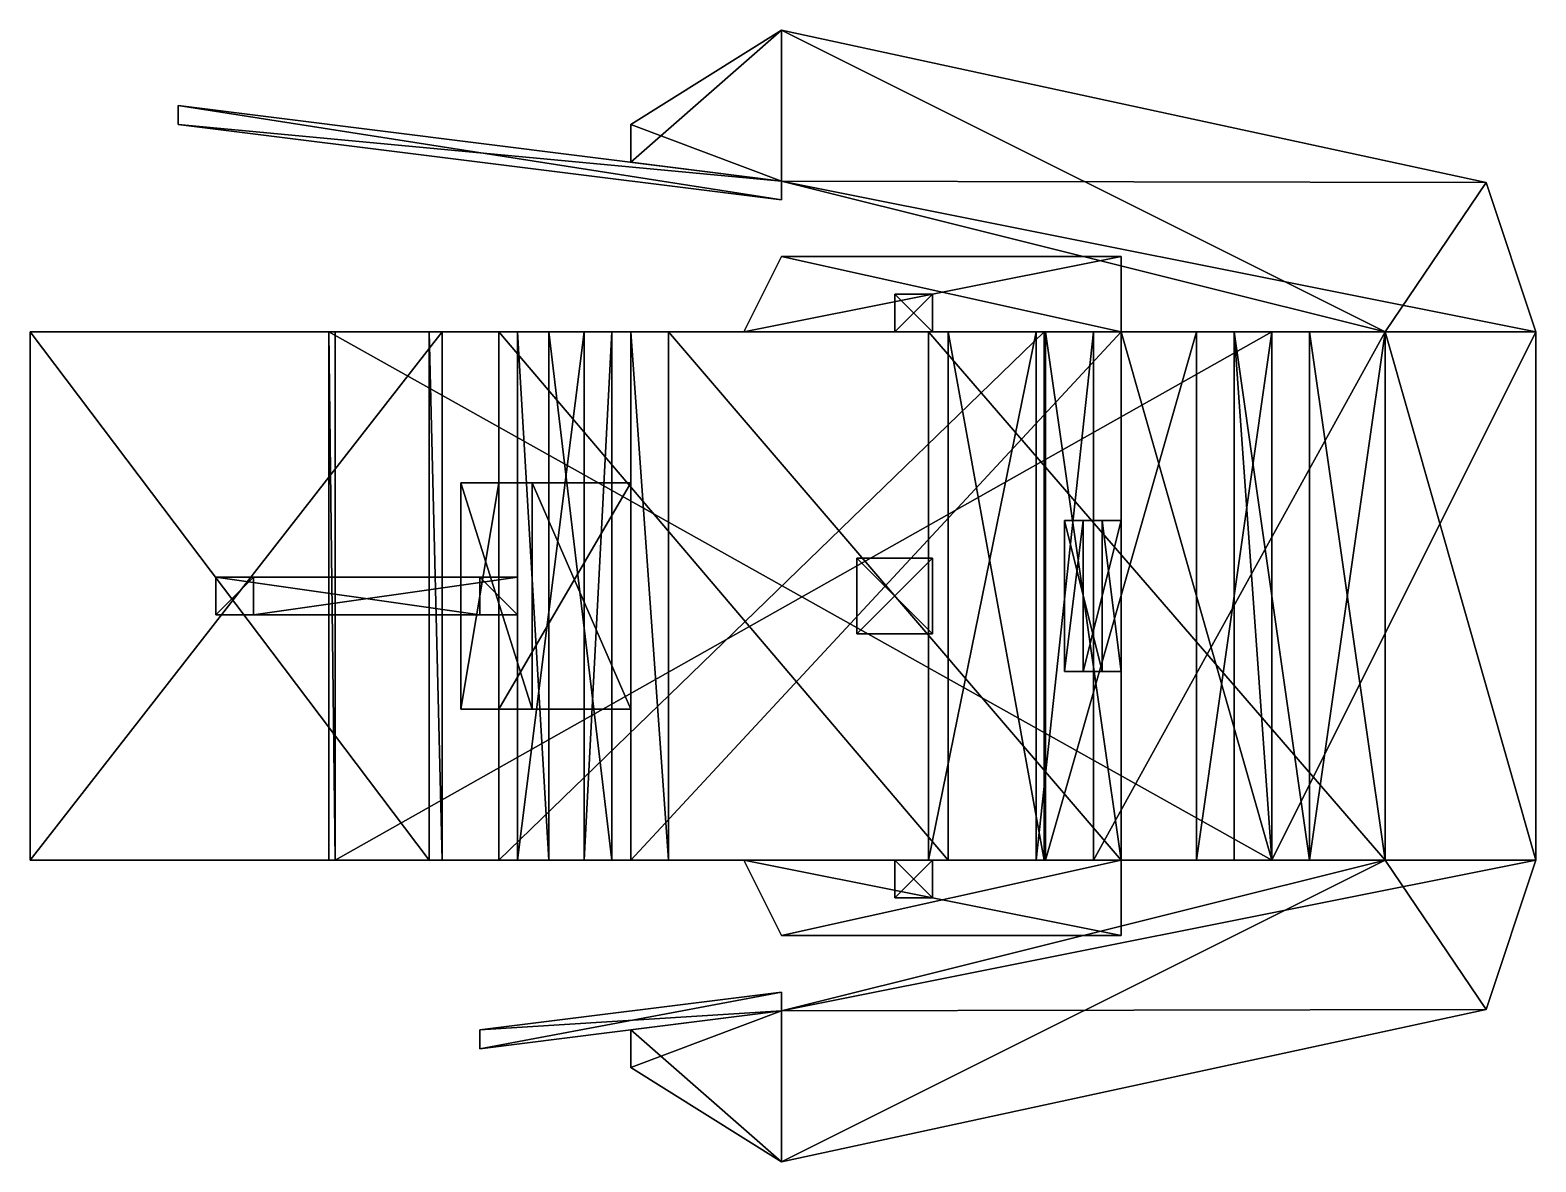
# Model space of a CAD drawing. Extents: x -768 to 1408, y -2048 to 918.
# Drawn here: x -255.8 to -176, y -720 to -660 of the extents above; entities that cross this region are included whole.
import ezdxf

# ---------------------------------------------------------------- set-up
doc = ezdxf.new("R2010")
doc.units = 0

msp = doc.modelspace()

# ---------------------------------------------------------------- meshes
at = {"layer": 'OBJECT583', "color": 50}
mesh = msp.add_polyface(dxfattribs=at)
corners = [(-184, -676, 24), (-188, -676, 24), (-188, -704, 24), (-184, -704, 24), (-188, -704, 28), (-188, -676, 28)]
mesh.append_faces([[corners[k] for k in face] for face in [(1, 0, 5), (2, 4, 3)]])
mesh.append_faces([[corners[k] for k in face] for face in [(1, 3, 0), (2, 5, 4), (3, 5, 0)]], dxfattribs={"vtx0": -1})
mesh.append_faces([[corners[k] for k in face] for face in [(1, 2, 3), (2, 1, 5), (3, 4, 5)]], dxfattribs={"vtx2": -1})
at = {"layer": 'OBJECT584', "color": 50}
mesh = msp.add_polyface(dxfattribs=at)
corners = [(-190, -704, 22), (-198, -704, -4), (-202, -704, -2), (-194, -704, 24), (-194, -676, 24), (-202, -676, -2), (-198, -676, -4), (-190, -676, 22)]
mesh.append_faces([[corners[k] for k in face] for face in [(1, 3, 0), (5, 7, 4), (5, 1, 6), (2, 4, 3), (6, 0, 7), (3, 7, 0)]], dxfattribs={"vtx0": -1})
mesh.append_faces([[corners[k] for k in face] for face in [(1, 2, 3), (5, 6, 7), (5, 2, 1), (2, 5, 4), (6, 1, 0), (3, 4, 7)]], dxfattribs={"vtx2": -1})
at = {"layer": 'OBJECT585', "color": 50}
mesh = msp.add_polyface(dxfattribs=at)
corners = [(-198, -694, -4), (-199, -694, -8), (-201, -694, -8), (-200, -694, -3), (-200, -686, -3), (-201, -686, -8), (-199, -686, -8), (-198, -686, -4)]
mesh.append_faces([[corners[k] for k in face] for face in [(1, 3, 0), (5, 7, 4), (5, 1, 6), (2, 4, 3), (6, 0, 7), (3, 7, 0)]], dxfattribs={"vtx0": -1})
mesh.append_faces([[corners[k] for k in face] for face in [(1, 2, 3), (5, 6, 7), (5, 2, 1), (2, 5, 4), (6, 1, 0), (3, 4, 7)]], dxfattribs={"vtx2": -1})
at = {"layer": 'OBJECT586', "color": 50}
mesh = msp.add_polyface(dxfattribs=at)
corners = [(-198, -676, -8), (-198, -676, -12), (-198, -704, -12), (-198, -704, -8), (-222, -704, -12), (-224, -704, -8), (-222, -676, -12), (-224, -676, -8)]
mesh.append_faces([[corners[k] for k in face] for face in [(1, 3, 0), (2, 5, 3), (1, 7, 6), (2, 6, 4), (0, 5, 7), (4, 7, 5)]], dxfattribs={"vtx0": -1})
mesh.append_faces([[corners[k] for k in face] for face in [(1, 2, 3), (2, 4, 5), (1, 0, 7), (2, 1, 6), (0, 3, 5), (4, 6, 7)]], dxfattribs={"vtx2": -1})
at = {"layer": 'OBJECT587', "color": 50}
mesh = msp.add_polyface(dxfattribs=at)
corners = [(-210, -676), (-210, -676, -12), (-210, -674, -10), (-210, -674), (-208, -674), (-208, -674, -10), (-208, -676, -12), (-208, -676)]
mesh.append_faces([[corners[k] for k in face] for face in [(1, 3, 0), (5, 7, 4), (6, 0, 7), (2, 4, 3), (3, 7, 0), (1, 5, 2)]], dxfattribs={"vtx0": -1})
mesh.append_faces([[corners[k] for k in face] for face in [(1, 2, 3), (5, 6, 7), (6, 1, 0), (2, 5, 4), (3, 4, 7), (1, 6, 5)]], dxfattribs={"vtx2": -1})
at = {"layer": 'OBJECT588', "color": 50}
mesh = msp.add_polyface(dxfattribs=at)
corners = [(-198, -672, 2), (-198, -672), (-198, -676), (-198, -676, 2), (-218, -676), (-218, -676, 2), (-216, -672), (-216, -672, 2)]
mesh.append_faces([[corners[k] for k in face] for face in [(1, 3, 0), (2, 5, 3), (1, 7, 6), (2, 6, 4), (0, 5, 7), (4, 7, 5)]], dxfattribs={"vtx0": -1})
mesh.append_faces([[corners[k] for k in face] for face in [(1, 2, 3), (2, 4, 5), (1, 0, 7), (2, 1, 6), (0, 3, 5), (4, 6, 7)]], dxfattribs={"vtx2": -1})
at = {"layer": 'OBJECT589', "color": 50}
mesh = msp.add_polyface(dxfattribs=at)
corners = [(-198, -704, 2), (-198, -704), (-198, -708), (-198, -708, 2), (-216, -708), (-216, -708, 2), (-218, -704), (-218, -704, 2)]
mesh.append_faces([[corners[k] for k in face] for face in [(1, 3, 0), (2, 5, 3), (1, 7, 6), (2, 6, 4), (0, 5, 7), (4, 7, 5)]], dxfattribs={"vtx0": -1})
mesh.append_faces([[corners[k] for k in face] for face in [(1, 2, 3), (2, 4, 5), (1, 0, 7), (2, 1, 6), (0, 3, 5), (4, 6, 7)]], dxfattribs={"vtx2": -1})
at = {"layer": 'OBJECT590', "color": 50}
mesh = msp.add_polyface(dxfattribs=at)
corners = [(-210, -706), (-210, -706, -8.019502), (-210, -704, -12.019511), (-210, -704), (-208, -704), (-208, -704, -12.019511), (-208, -706, -8.019502), (-208, -706)]
mesh.append_faces([[corners[k] for k in face] for face in [(1, 3, 0), (5, 7, 4), (6, 0, 7), (2, 4, 3), (3, 7, 0), (5, 1, 6)]], dxfattribs={"vtx0": -1})
mesh.append_faces([[corners[k] for k in face] for face in [(1, 2, 3), (5, 6, 7), (6, 1, 0), (2, 5, 4), (3, 4, 7), (5, 2, 1)]], dxfattribs={"vtx2": -1})
at = {"layer": 'OBJECT591', "color": 50}
mesh = msp.add_polyface(dxfattribs=at)
corners = [(-212, -692, -12), (-212, -692, -30), (-212, -688, -30), (-212, -688, -12), (-208, -688, -12), (-208, -688, -30), (-208, -692, -30), (-208, -692, -12)]
mesh.append_faces([[corners[k] for k in face] for face in [(1, 3, 0), (5, 7, 4), (6, 0, 7), (2, 4, 3), (1, 5, 2), (3, 7, 0)]], dxfattribs={"vtx0": -1})
mesh.append_faces([[corners[k] for k in face] for face in [(1, 2, 3), (5, 6, 7), (6, 1, 0), (2, 5, 4), (1, 6, 5), (3, 4, 7)]], dxfattribs={"vtx2": -1})
at = {"layer": 'OBJECT592', "color": 50}
mesh = msp.add_polyface(dxfattribs=at)
corners = [(-239.667999, -676, -30), (-190, -676, -30), (-190, -704, -30), (-239.667999, -704, -30), (-240, -704, -32), (-190, -704, -32), (-190, -676, -32), (-240, -676, -32)]
mesh.append_faces([[corners[k] for k in face] for face in [(1, 3, 0), (5, 7, 4), (5, 1, 6), (6, 0, 7), (4, 2, 5), (7, 3, 4)]], dxfattribs={"vtx0": -1})
mesh.append_faces([[corners[k] for k in face] for face in [(1, 2, 3), (5, 6, 7), (5, 2, 1), (6, 1, 0), (4, 3, 2), (7, 0, 3)]], dxfattribs={"vtx2": -1})
at = {"layer": 'OBJECT593', "color": 50}
mesh = msp.add_polyface(dxfattribs=at)
corners = [(-255.848007, -704, 15.086596), (-255.848007, -704, 10.0866), (-255.848007, -676, 10.0866), (-255.848007, -676, 15.086596), (-234.695877, -676, -2), (-234, -676, 2.176588), (-234, -704, 2.176588), (-234.695877, -704, -2)]
mesh.append_faces([[corners[k] for k in face] for face in [(1, 3, 0), (2, 5, 3), (7, 0, 6), (4, 6, 5), (0, 5, 6), (2, 7, 4)]], dxfattribs={"vtx0": -1})
mesh.append_faces([[corners[k] for k in face] for face in [(1, 2, 3), (2, 4, 5), (7, 1, 0), (4, 7, 6), (0, 3, 5), (2, 1, 7)]], dxfattribs={"vtx2": -1})
at = {"layer": 'OBJECT594', "color": 50}
mesh = msp.add_polyface(dxfattribs=at)
corners = [(-230, -689, -30), (-232, -689, -30), (-232, -691, -30), (-230, -691, -30), (-244, -689, 4), (-246, -689, 5), (-244, -691, 4), (-246, -691, 5)]
mesh.append_faces([[corners[k] for k in face] for face in [(1, 3, 0), (0, 5, 1), (3, 7, 6), (0, 6, 4), (2, 5, 7), (4, 7, 5)]], dxfattribs={"vtx0": -1})
mesh.append_faces([[corners[k] for k in face] for face in [(1, 2, 3), (0, 4, 5), (3, 2, 7), (0, 3, 6), (2, 1, 5), (4, 6, 7)]], dxfattribs={"vtx2": -1})
at = {"layer": 'OBJECT595', "color": 50}
mesh = msp.add_polyface(dxfattribs=at)
corners = [(-188, -676, 24), (-184, -676, 24), (-184, -704, 24), (-188, -704, 24), (-192, -704, -30), (-190, -704, -30), (-190, -676, -30), (-192, -676, -30), (-176, -704, 8), (-176, -704, 9), (-176, -676, 9), (-176, -676, 8)]
mesh.append_faces([[corners[k] for k in face] for face in [(1, 3, 0), (5, 7, 4), (9, 11, 8), (6, 0, 7), (4, 8, 5), (5, 11, 6), (9, 1, 10), (7, 3, 4)]], dxfattribs={"vtx0": -1})
mesh.append_faces([[corners[k] for k in face] for face in [(6, 10, 1), (6, 1, 0), (4, 2, 9), (4, 9, 8)]], dxfattribs={"vtx0": -1, "vtx2": -1})
mesh.append_faces([[corners[k] for k in face] for face in [(1, 2, 3), (5, 6, 7), (9, 10, 11), (6, 11, 10), (4, 3, 2), (5, 8, 11), (9, 2, 1), (7, 0, 3)]], dxfattribs={"vtx2": -1})
at = {"layer": 'OBJECT596', "color": 50}
mesh = msp.add_polyface(dxfattribs=at)
corners = [(-231, -704, 56), (-231, -704, 48), (-231, -676, 48), (-231, -676, 56), (-207.164795, -676, 45.139755), (-202.077011, -676, 51.076504), (-202.077011, -704, 51.076504), (-207.164795, -704, 45.139755)]
mesh.append_faces([[corners[k] for k in face] for face in [(1, 3, 0), (2, 5, 3), (7, 0, 6), (4, 6, 5), (2, 7, 4), (0, 5, 6)]], dxfattribs={"vtx0": -1})
mesh.append_faces([[corners[k] for k in face] for face in [(1, 2, 3), (2, 4, 5), (7, 1, 0), (4, 7, 6), (2, 1, 7), (0, 3, 5)]], dxfattribs={"vtx2": -1})
at = {"layer": 'OBJECT597', "color": 50}
mesh = msp.add_polyface(dxfattribs=at)
corners = [(-184, -676, 40), (-184, -676, 24), (-184, -704, 24), (-184, -704, 40), (-208.217056, -676, 44.762074), (-199.465805, -676, 50.631477), (-202.502396, -676, 51.148369), (-208.217056, -704, 44.762074), (-202.502396, -704, 51.148369), (-199.465805, -704, 50.631477)]
mesh.append_faces([[corners[k] for k in face] for face in [(1, 3, 0), (1, 6, 4), (2, 9, 3), (2, 4, 7), (6, 7, 4), (5, 8, 6), (0, 9, 5)]], dxfattribs={"vtx0": -1})
mesh.append_faces([[corners[k] for k in face] for face in [(1, 5, 6), (2, 8, 9)]], dxfattribs={"vtx0": -1, "vtx2": -1})
mesh.append_faces([[corners[k] for k in face] for face in [(1, 2, 3), (1, 0, 5), (2, 7, 8), (2, 1, 4), (6, 8, 7), (5, 9, 8), (0, 3, 9)]], dxfattribs={"vtx2": -1})
at = {"layer": 'OBJECT598', "color": 50}
mesh = msp.add_polyface(dxfattribs=at)
corners = [(-216, -720, 10), (-216, -712, 10), (-184, -704, 10), (-176, -704, 10), (-178.63887, -711.92157, 10), (-176, -704, 5), (-184, -704, 5), (-216, -712, 5), (-216, -720, 5), (-178.63887, -711.92157, 5)]
mesh.append_faces([[corners[k] for k in face] for face in [(1, 4, 0), (6, 9, 5), (7, 0, 8), (5, 2, 6), (6, 1, 7), (9, 3, 5), (8, 4, 9)]], dxfattribs={"vtx0": -1})
mesh.append_faces([[corners[k] for k in face] for face in [(1, 3, 4), (6, 8, 9)]], dxfattribs={"vtx0": -1, "vtx2": -1})
mesh.append_faces([[corners[k] for k in face] for face in [(1, 2, 3), (6, 7, 8), (7, 1, 0), (5, 3, 2), (6, 2, 1), (9, 4, 3), (8, 0, 4)]], dxfattribs={"vtx2": -1})
at = {"layer": 'OBJECT599', "color": 50}
mesh = msp.add_polyface(dxfattribs=at)
corners = [(-176, -676, 10), (-184, -676, 10), (-216, -668, 10), (-216, -660, 10), (-178.638855, -668.078491, 10), (-216, -660, 5), (-216, -668, 5), (-184, -676, 5), (-176, -676, 5), (-178.638855, -668.078491, 5)]
mesh.append_faces([[corners[k] for k in face] for face in [(1, 4, 0), (6, 9, 5), (5, 2, 6), (7, 0, 8), (6, 1, 7), (8, 4, 9), (9, 3, 5)]], dxfattribs={"vtx0": -1})
mesh.append_faces([[corners[k] for k in face] for face in [(1, 3, 4), (6, 8, 9)]], dxfattribs={"vtx0": -1, "vtx2": -1})
mesh.append_faces([[corners[k] for k in face] for face in [(1, 2, 3), (6, 7, 8), (5, 3, 2), (7, 1, 0), (6, 2, 1), (8, 0, 4), (9, 4, 3)]], dxfattribs={"vtx2": -1})
at = {"layer": 'OBJECT600', "color": 50}
mesh = msp.add_polyface(dxfattribs=at)
corners = [(-224, -667, 10), (-224, -665, 10), (-216, -660, 10), (-216, -668, 10), (-224, -665, 5), (-224, -667, 5), (-216, -668, 5), (-216, -660, 5)]
mesh.append_faces([[corners[k] for k in face] for face in [(1, 3, 0), (5, 7, 4), (4, 0, 5), (6, 2, 7), (5, 3, 6), (7, 1, 4)]], dxfattribs={"vtx0": -1})
mesh.append_faces([[corners[k] for k in face] for face in [(1, 2, 3), (5, 6, 7), (4, 1, 0), (6, 3, 2), (5, 0, 3), (7, 2, 1)]], dxfattribs={"vtx2": -1})
at = {"layer": 'OBJECT601', "color": 50}
mesh = msp.add_polyface(dxfattribs=at)
corners = [(-224, -715, 10), (-224, -713, 10), (-216, -712, 10), (-216, -720, 10), (-224, -713, 5), (-224, -715, 5), (-216, -720, 5), (-216, -712, 5)]
mesh.append_faces([[corners[k] for k in face] for face in [(1, 3, 0), (5, 7, 4), (4, 0, 5), (6, 2, 7), (7, 1, 4), (5, 3, 6)]], dxfattribs={"vtx0": -1})
mesh.append_faces([[corners[k] for k in face] for face in [(1, 2, 3), (5, 6, 7), (4, 1, 0), (6, 3, 2), (7, 2, 1), (5, 0, 3)]], dxfattribs={"vtx2": -1})
at = {"layer": 'OBJECT602', "color": 50}
mesh = msp.add_polyface(dxfattribs=at)
corners = [(-232, -714, 16), (-232, -713, 16), (-216, -711, 16), (-216, -712, 16), (-232, -713), (-232, -714), (-216, -712), (-216, -711)]
mesh.append_faces([[corners[k] for k in face] for face in [(1, 3, 0), (5, 7, 4), (4, 0, 5), (6, 2, 7), (5, 3, 6), (7, 1, 4)]], dxfattribs={"vtx0": -1})
mesh.append_faces([[corners[k] for k in face] for face in [(1, 2, 3), (5, 6, 7), (4, 1, 0), (6, 3, 2), (5, 0, 3), (7, 2, 1)]], dxfattribs={"vtx2": -1})
at = {"layer": 'OBJECT603', "color": 50}
mesh = msp.add_polyface(dxfattribs=at)
corners = [(-248, -665, 24), (-248, -664, 24), (-216, -668, 24), (-216, -669, 24), (-248, -664, -8), (-248, -665, -8), (-216, -669, -8), (-216, -668, -8)]
mesh.append_faces([[corners[k] for k in face] for face in [(1, 3, 0), (5, 7, 4), (4, 0, 5), (6, 2, 7), (7, 1, 4), (5, 3, 6)]], dxfattribs={"vtx0": -1})
mesh.append_faces([[corners[k] for k in face] for face in [(1, 2, 3), (5, 6, 7), (4, 1, 0), (6, 3, 2), (7, 2, 1), (5, 0, 3)]], dxfattribs={"vtx2": -1})
at = {"layer": 'OBJECT604', "color": 50}
mesh = msp.add_polyface(dxfattribs=at)
corners = [(-224, -684, 47.160225), (-224, -684, 47), (-224, -696, 47), (-224, -696, 47.160225), (-229.218002, -684, 32), (-231, -684, 48), (-233, -684, 32), (-229.218002, -696, 32), (-233, -696, 32), (-231, -696, 48)]
mesh.append_faces([[corners[k] for k in face] for face in [(1, 3, 0), (1, 6, 4), (2, 9, 3), (0, 9, 5), (2, 4, 7), (5, 8, 6), (7, 6, 8)]], dxfattribs={"vtx0": -1})
mesh.append_faces([[corners[k] for k in face] for face in [(1, 5, 6), (2, 8, 9)]], dxfattribs={"vtx0": -1, "vtx2": -1})
mesh.append_faces([[corners[k] for k in face] for face in [(1, 2, 3), (1, 0, 5), (2, 7, 8), (0, 3, 9), (2, 1, 4), (5, 9, 8), (7, 4, 6)]], dxfattribs={"vtx2": -1})
at = {"layer": 'OBJECT605', "color": 50}
mesh = msp.add_polyface(dxfattribs=at)
corners = [(-225, -704, 40), (-226.469574, -704, 40), (-226.469574, -676, 40), (-225, -676, 40), (-228.332993, -676, 30), (-230, -676, 30), (-230, -704, 30), (-228.332993, -704, 30)]
mesh.append_faces([[corners[k] for k in face] for face in [(1, 3, 0), (3, 5, 4), (1, 7, 6), (2, 6, 5), (0, 4, 7), (5, 7, 4)]], dxfattribs={"vtx0": -1})
mesh.append_faces([[corners[k] for k in face] for face in [(1, 2, 3), (3, 2, 5), (1, 0, 7), (2, 1, 6), (0, 3, 4), (5, 6, 7)]], dxfattribs={"vtx2": -1})

doc.saveas('drawing.dxf')
